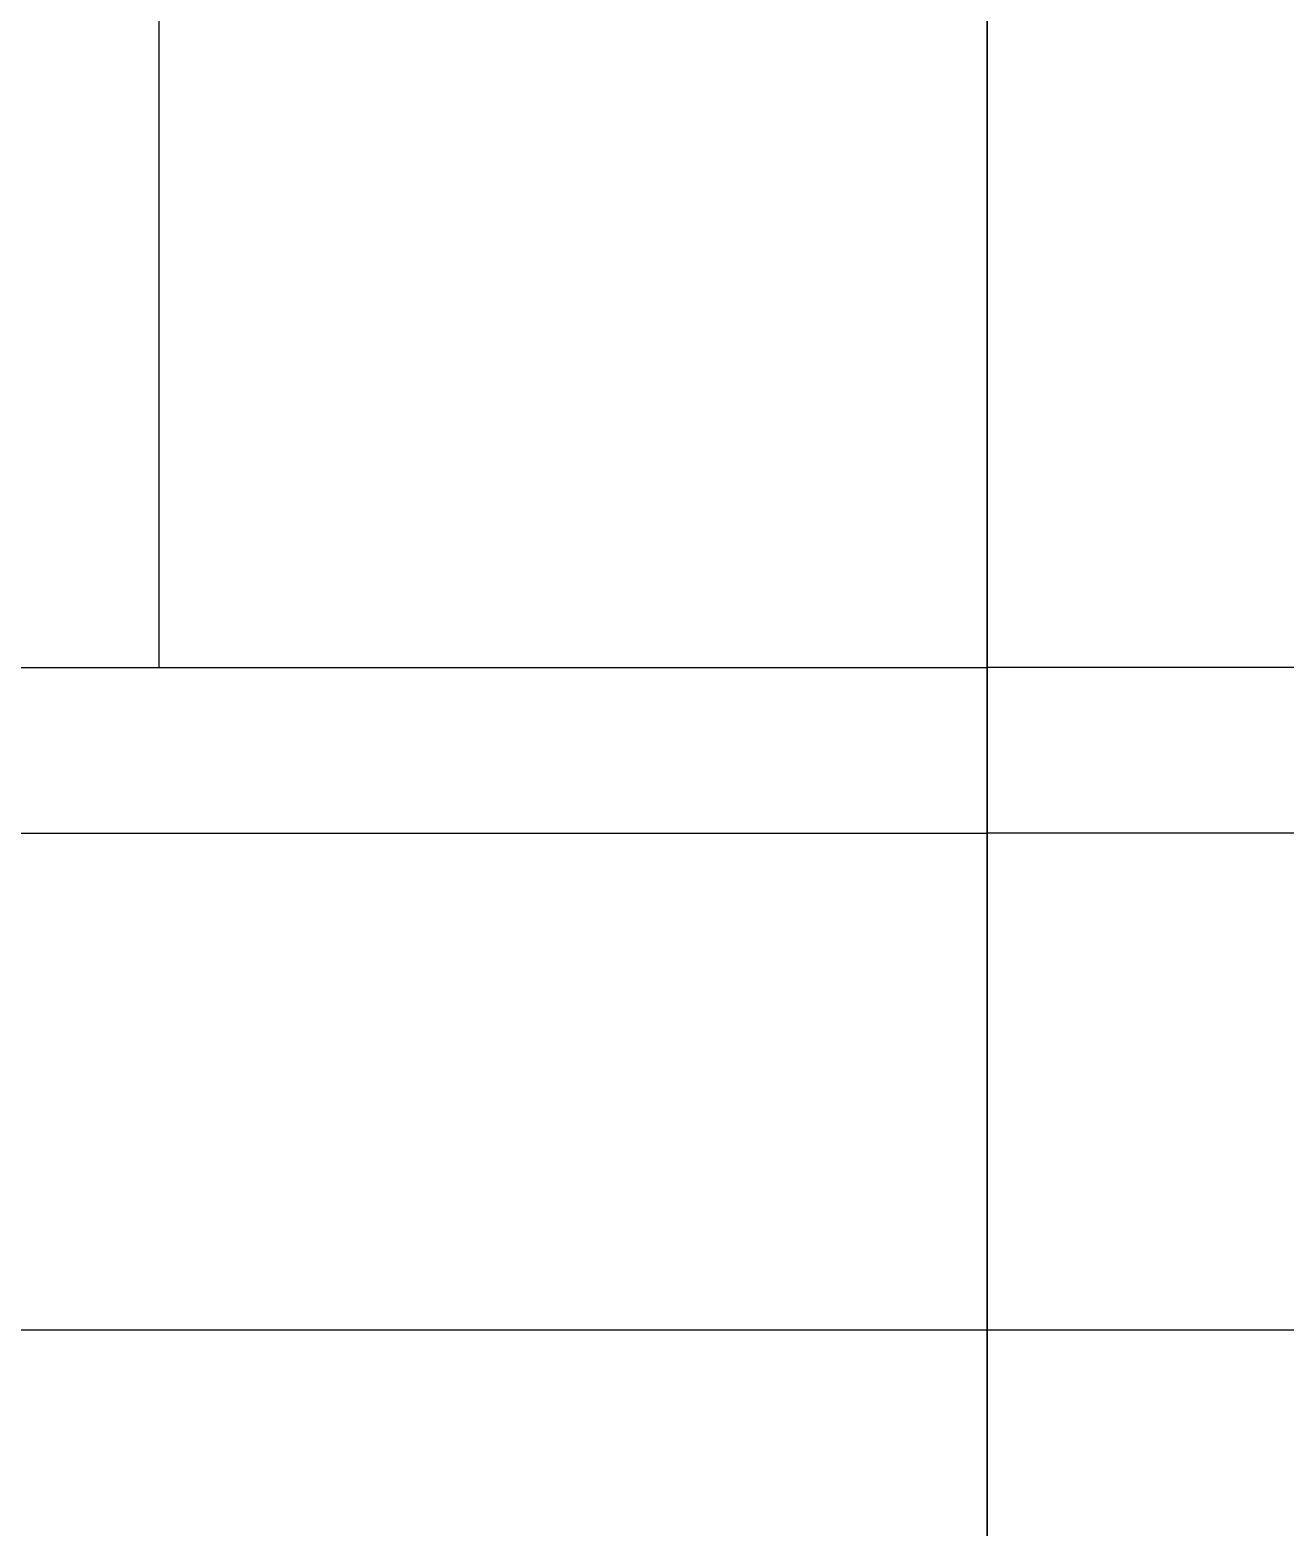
# Model space of a CAD drawing. Extents: x 1427168 to 1936200, y 1176778 to 1377202.
# Drawn here: x 1639043.6 to 1639157.3, y 1362767.3 to 1362902.9 of the extents above; entities that cross this region are included whole.
import ezdxf
from ezdxf.lldxf.tags import DXFTag

# ---------------------------------------------------------------- set-up
doc = ezdxf.new("R2010")
doc.units = 0
doc.header["$LTSCALE"] = 1000
doc.header["$MEASUREMENT"] = 0
doc.linetypes.add('CENTER', pattern=[2, 1.25, -0.25, 0.25, -0.25])
doc.linetypes.add('DOTE', pattern=[2.42, 2, -0.2, 0.02, -0.2])
for name, color, linetype in [('1轮廓实线层', 7, 'CONTINUOUS'), ('DOTE', 1, 'DOTE'), ('MAIN', 7, 'CONTINUOUS'), ('中心线', 1, 'ACAD_ISO04W100')]:
    doc.layers.add(name, color=color, linetype=linetype)
tags = doc.linetypes.add('ACAD_ISO04W100', pattern=[30, 24, -3, 0, -3]).pattern_tags.tags
tags[10:11] = [DXFTag(74, 4), DXFTag(75, 0), DXFTag(340, '0'), DXFTag(46, 1.0), DXFTag(50, 0.0), DXFTag(44, 0.0), DXFTag(45, 0.0)]
tags[8:9] = [DXFTag(74, 4), DXFTag(75, 0), DXFTag(340, '0'), DXFTag(46, 1.0), DXFTag(50, 0.0), DXFTag(44, 0.0), DXFTag(45, 0.0)]
tags[6:7] = [DXFTag(74, 4), DXFTag(75, 0), DXFTag(340, '0'), DXFTag(46, 1.0), DXFTag(50, 0.0), DXFTag(44, 0.0), DXFTag(45, 0.0)]
tags[4:5] = [DXFTag(74, 4), DXFTag(75, 0), DXFTag(340, '0'), DXFTag(46, 1.0), DXFTag(50, 0.0), DXFTag(44, 0.0), DXFTag(45, 0.0)]

msp = doc.modelspace()

# ---------------------------------------------------------------- linework, layer by layer
at = {"layer": '1轮廓实线层'}
msp.add_line((1638925.32, 1362785.15), (1639335.32, 1362785.15), dxfattribs=at)
at = {"layer": 'DOTE', "linetype": 'CENTER'}
msp.add_line((1639130.32, 1345255.66), (1639130.32, 1366789.5), dxfattribs=at)
at = {"layer": 'MAIN'}
for p, q in [((1639055.32, 1362938.17), (1639055.32, 1362845.15)), ((1638920.32, 1362845.15), (1639130.32, 1362845.15)), ((1639340.32, 1362845.15), (1639130.32, 1362845.15)), ((1638920.32, 1362830.15), (1639130.32, 1362830.15)), ((1639315.32, 1362830.15), (1639130.32, 1362830.15))]:
    msp.add_line(p, q, dxfattribs=at)
at = {"layer": '中心线', "linetype": 'CENTER', "ltscale": 50}
msp.add_line((1639130.32, 1363291.55), (1639130.32, 1361794.37), dxfattribs=at)

doc.saveas('drawing.dxf')
